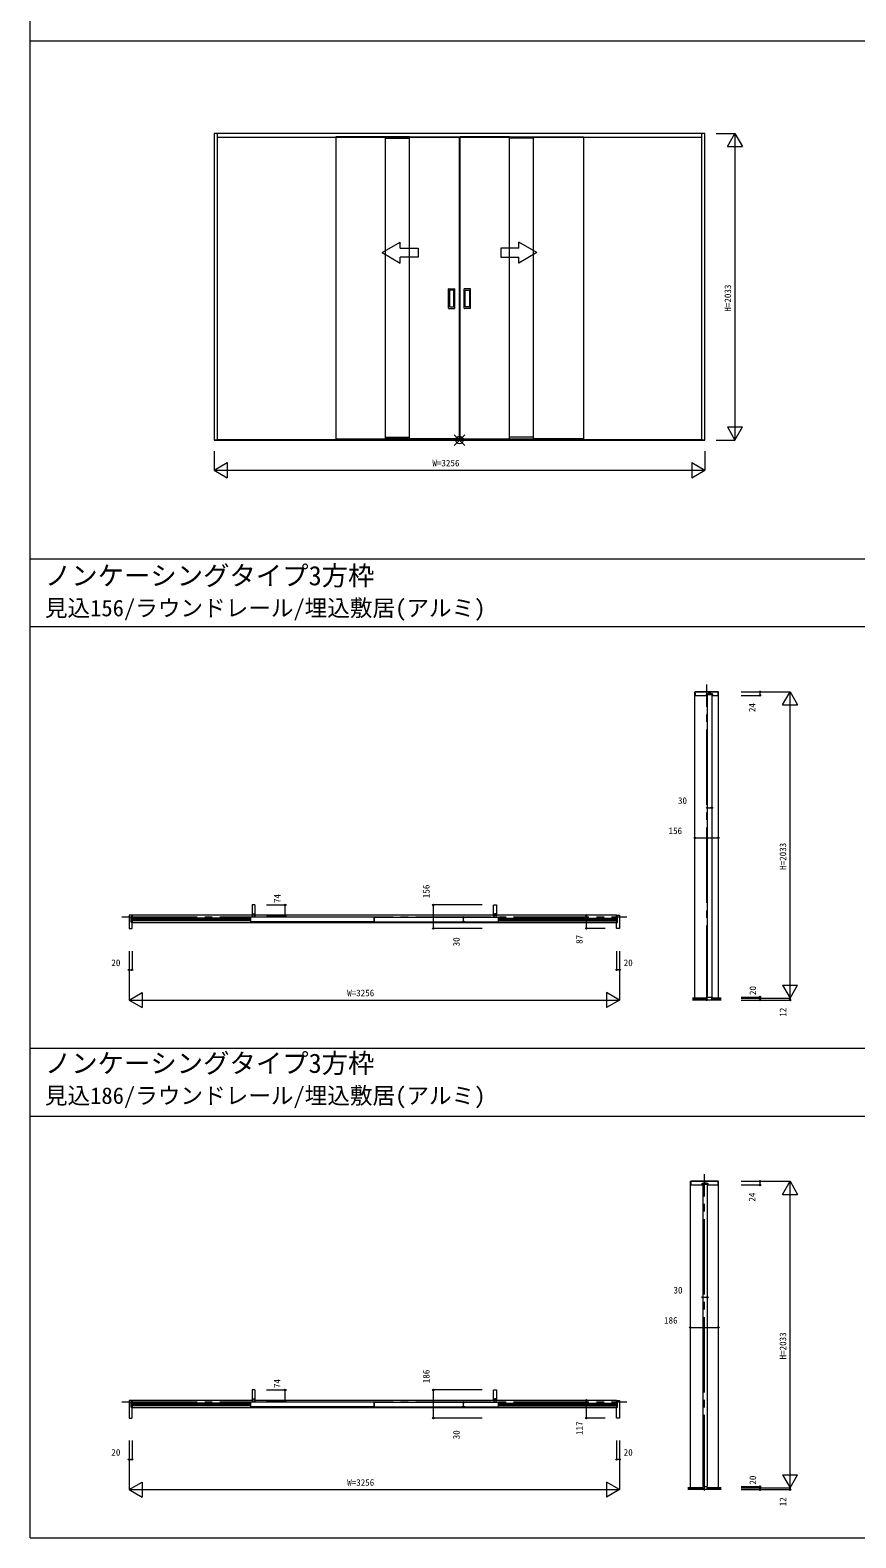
# Model space of a CAD drawing. Units: millimetres, scale not verified. Extents: x -14341 to 14341, y -10000 to 10000.
# Drawn here: x -14341 to -8860, y -10000 to 1 of the extents above; entities that cross this region are included whole.
import ezdxf
from ezdxf.enums import TextEntityAlignment as Align

# ---------------------------------------------------------------- set-up
doc = ezdxf.new("R2010")
doc.units = ezdxf.units.MM
doc.header["$LTSCALE"] = 50
doc.linetypes.add('USER1', pattern=[13, 10, -1, 1, -1])
doc.layers.add('0-0_0', color=7, linetype='Continuous')
for name, color, linetype, lineweight in [('0-1_YKK_F1', 7, 'Continuous', 18), ('0-2_YKK_IN', 1, 'Continuous', 18), ('0-3_YKK_A1', 4, 'Continuous', 18), ('0-4_YKK_N1', 2, 'Continuous', 18), ('0-5_YKK_B1', 4, 'Continuous', 18), ('0-6_YKK_Z1', 7, 'Continuous', 18)]:
    doc.layers.add(name, color=color, linetype=linetype, lineweight=lineweight)
doc.styles.add('ＭＳ ゴシック', font='')
doc.styles.get('ＭＳ ゴシック').set_extended_font_data('MS Gothic')

msp = doc.modelspace()

# ---------------------------------------------------------------- linework, layer by layer
at = {"layer": '0-1_YKK_F1'}
for p, q in [((-14340.51, -10000), (-14340.51, 10000)), ((-14340.51, -70), (14159.49, -70)), ((-14340.51, -3505), (14159.49, -3505)), ((-14340.51, -3955), (14159.49, -3955)), ((-14340.51, -6752.5), (14159.49, -6752.5)), ((-14340.51, -7202.5), (14159.49, -7202.5)), ((-14340.51, -10000), (14340.51, -10000))]:
    msp.add_line(p, q, dxfattribs=at)
at = {"layer": '0-2_YKK_IN'}
for p, q in [((-11525.86, -2752.86), (-11455.15, -2682.14)), ((-11525.86, -2682.14), (-11455.15, -2752.86))]:
    msp.add_line(p, q, dxfattribs=at)
msp.add_circle((-11490.51, -2717.5), 25, dxfattribs=at)
at = {"layer": '0-3_YKK_A1'}
for p, q in [((-13098.51, -684.5), (-13098.51, -2717.5)), ((-9882.51, -2717.5), (-9882.51, -684.5)), ((-13098.51, -708.5), (-9882.51, -708.5)), ((-12004.51, -1474.09), (-11884.51, -1404.81)), ((-12004.51, -1474.09), (-11884.51, -1543.37)), ((-11884.51, -1444.09), (-11884.51, -1404.81)), ((-10976.5, -1474.09), (-11096.5, -1404.81)), ((-11096.5, -1444.09), (-11096.5, -1404.81)), ((-10976.5, -1474.09), (-11096.5, -1543.37)), ((-11884.51, -1543.37), (-11884.51, -1504.09)), ((-11096.5, -1543.37), (-11096.5, -1504.09)), ((-11563.51, -1843.5), (-11563.51, -1715.5)), ((-11562.51, -1714.5), (-11522.51, -1714.5)), ((-11557.51, -1725.5), (-11557.51, -1833.5)), ((-11528.51, -1724.5), (-11556.51, -1724.5)), ((-11527.51, -1833.5), (-11527.51, -1725.5)), ((-11521.51, -1843.5), (-11521.51, -1715.5)), ((-11459.51, -1843.5), (-11459.51, -1715.5)), ((-11418.51, -1714.5), (-11458.51, -1714.5)), ((-11453.51, -1833.5), (-11453.51, -1725.5)), ((-11452.51, -1724.5), (-11424.51, -1724.5)), ((-11423.51, -1725.5), (-11423.51, -1833.5)), ((-11417.51, -1843.5), (-11417.51, -1715.5)), ((-11562.51, -1844.5), (-11522.51, -1844.5)), ((-11556.51, -1834.5), (-11528.51, -1834.5)), ((-11418.51, -1844.5), (-11458.51, -1844.5)), ((-11424.51, -1834.5), (-11452.51, -1834.5)), ((-11982.51, -2699), (-11822.51, -2699)), ((-10998.51, -2699), (-11158.51, -2699)), ((-13098.51, -2717.5), (-13118.51, -2717.5)), ((-13118.51, -2717.5), (-13098.51, -2717.5)), ((-13098.51, -2713.5), (-9882.51, -2713.5)), ((-13098.51, -2717.5), (-9882.51, -2717.5)), ((-11822.51, -2709), (-11982.51, -2709)), ((-11158.51, -2709), (-10998.51, -2709)), ((-9862.51, -2717.5), (-9882.51, -2717.5))]:
    msp.add_line(p, q, dxfattribs=at)
for points in [[(-9882.51, -2717.5), (-9862.51, -2717.5), (-9862.51, -684.5), (-13118.51, -684.5), (-13118.51, -2717.5)], [(-11884.51, -1444.09), (-11764.51, -1444.09), (-11764.51, -1504.09), (-11884.51, -1504.09)], [(-11096.5, -1444.09), (-11216.5, -1444.09), (-11216.5, -1504.09), (-11096.5, -1504.09)]]:
    msp.add_lwpolyline(points, dxfattribs=at)
for points in [[(-12312.51, -2709.5), (-11982.51, -2709.5), (-11982.51, -705.5), (-12312.51, -705.5)], [(-11822.51, -706), (-11982.51, -706), (-11982.51, -716), (-11822.51, -716)], [(-11822.51, -706), (-11982.51, -706), (-11982.51, -716), (-11822.51, -716)], [(-11492.51, -2709.5), (-11822.51, -2709.5), (-11822.51, -705.5), (-11492.51, -705.5)], [(-11488.51, -2709.5), (-11158.51, -2709.5), (-11158.51, -705.5), (-11488.51, -705.5)], [(-11158.51, -706), (-10998.51, -706), (-10998.51, -716), (-11158.51, -716)], [(-11158.51, -706), (-10998.51, -706), (-10998.51, -716), (-11158.51, -716)], [(-10668.51, -2709.5), (-10998.51, -2709.5), (-10998.51, -705.5), (-10668.51, -705.5)]]:
    msp.add_lwpolyline(points, close=True, dxfattribs=at)
for centre, start, end in [((-11562.51, -1715.5), 90, 180), ((-11556.51, -1725.5), 90, 180), ((-11528.51, -1725.5), 360, 90), ((-11522.51, -1715.5), 0, 90), ((-11458.51, -1715.5), 90, 180), ((-11452.51, -1725.5), 90, 180), ((-11424.51, -1725.5), 0, 90), ((-11418.51, -1715.5), 0, 90), ((-11562.51, -1843.5), 180, 270), ((-11556.51, -1833.5), 180, 270), ((-11528.51, -1833.5), 270, 360), ((-11522.51, -1843.5), 270, 0), ((-11458.51, -1843.5), 180, 270), ((-11452.51, -1833.5), 180, 270), ((-11424.51, -1833.5), 270, 0), ((-11418.51, -1843.5), 270, 0)]:
    msp.add_arc(centre, 1, start, end, dxfattribs=at)
at = {"layer": '0-4_YKK_N1'}
for p, q in [((-9787.51, -684.5), (-9662.51, -684.5)), ((-9662.51, -684.5), (-9662.51, -2717.5)), ((-9712.51, -771.1), (-9612.51, -771.1)), ((-9712.51, -2630.9), (-9612.51, -2630.9)), ((-9862.51, -2792.5), (-9862.51, -2917.5)), ((-9787.51, -2717.5), (-9662.51, -2717.5)), ((-13118.51, -2917.5), (-13031.91, -2867.5)), ((-13031.91, -2867.5), (-13031.91, -2967.5)), ((-9949.11, -2867.5), (-9862.51, -2917.5)), ((-13118.51, -2917.5), (-13031.91, -2967.5)), ((-9622.01, -4387.5), (-9297.01, -4387.5)), ((-9497.01, -4387.5), (-9497.01, -4411.5)), ((-9347.01, -4474.1), (-9297.01, -4387.5)), ((-9297.01, -6420.5), (-9297.01, -4387.5)), ((-9297.01, -4387.5), (-9247.01, -4474.1)), ((-9622.01, -4411.5), (-9497.01, -4411.5)), ((-9347.01, -4474.1), (-9247.01, -4474.1)), ((-9846.01, -5156.88), (-9816.01, -5156.88)), ((-9928.01, -5356.88), (-9772.01, -5356.88)), ((-12772.76, -5801.5), (-12647.76, -5801.5)), ((-12772.76, -5875.5), (-12647.76, -5875.5)), ((-12647.76, -5875.5), (-12647.76, -5801.5)), ((-11664.26, -5957.5), (-11664.26, -5801.5)), ((-11339.26, -5801.5), (-11664.26, -5801.5)), ((-11464.26, -5913.5), (-11464.26, -5883.5)), ((-10648.01, -5957.5), (-10648.01, -5870.5)), ((-10523.01, -5870.5), (-10648.01, -5870.5)), ((-11339.26, -5957.5), (-11664.26, -5957.5)), ((-10523.01, -5957.5), (-10648.01, -5957.5)), ((-13664.01, -6107.5), (-13664.01, -6232.5)), ((-10448.01, -6107.5), (-10448.01, -6232.5)), ((-10428.01, -6107.5), (-10428.01, -6432.5)), ((-13684.01, -6232.5), (-13664.01, -6232.5)), ((-10428.01, -6232.5), (-10448.01, -6232.5)), ((-13684.01, -6432.5), (-13597.41, -6382.5)), ((-13597.41, -6382.5), (-13597.41, -6482.5)), ((-10514.61, -6382.5), (-10514.61, -6482.5)), ((-10428.01, -6432.5), (-10514.61, -6382.5)), ((-9347.01, -6333.9), (-9247.01, -6333.9)), ((-9347.01, -6333.9), (-9297.01, -6420.5)), ((-9297.01, -6420.5), (-9247.01, -6333.9)), ((-13684.01, -6432.5), (-13597.41, -6482.5)), ((-10428.01, -6432.5), (-10514.61, -6482.5)), ((-9622.01, -6412.5), (-9497.01, -6412.5)), ((-9622.01, -6420.5), (-9297.01, -6420.5)), ((-9622.01, -6432.5), (-9297.01, -6432.5)), ((-9497.01, -6412.5), (-9497.01, -6432.5)), ((-9297.01, -6420.5), (-9297.01, -6432.5)), ((-9622.01, -7635), (-9297.01, -7635)), ((-9622.01, -7659), (-9497.01, -7659)), ((-9497.01, -7635), (-9497.01, -7659)), ((-9347.01, -7721.6), (-9297.01, -7635)), ((-9297.01, -9668), (-9297.01, -7635)), ((-9297.01, -7635), (-9247.01, -7721.6)), ((-9347.01, -7721.6), (-9247.01, -7721.6)), ((-9876.01, -8404.38), (-9846.01, -8404.38)), ((-9958.01, -8604.38), (-9772.01, -8604.38)), ((-12772.76, -9019), (-12647.76, -9019)), ((-12772.76, -9093), (-12647.76, -9093)), ((-12647.76, -9093), (-12647.76, -9019)), ((-11664.26, -9205), (-11664.26, -9019)), ((-11339.26, -9019), (-11664.26, -9019)), ((-11464.26, -9131), (-11464.26, -9101)), ((-10648.01, -9205), (-10648.01, -9088)), ((-10523.01, -9088), (-10648.01, -9088)), ((-11339.26, -9205), (-11664.26, -9205)), ((-10523.01, -9205), (-10648.01, -9205)), ((-13664.01, -9355), (-13664.01, -9480)), ((-10448.01, -9355), (-10448.01, -9480)), ((-10428.01, -9355), (-10428.01, -9680)), ((-13684.01, -9480), (-13664.01, -9480)), ((-10428.01, -9480), (-10448.01, -9480)), ((-9347.01, -9581.4), (-9247.01, -9581.4)), ((-9347.01, -9581.4), (-9297.01, -9668)), ((-9297.01, -9668), (-9247.01, -9581.4)), ((-13684.01, -9680), (-13597.41, -9630)), ((-13684.01, -9680), (-13597.41, -9730)), ((-13597.41, -9630), (-13597.41, -9730)), ((-10514.61, -9630), (-10514.61, -9730)), ((-10428.01, -9680), (-10514.61, -9630)), ((-10428.01, -9680), (-10514.61, -9730)), ((-9622.01, -9660), (-9497.01, -9660)), ((-9622.01, -9668), (-9297.01, -9668)), ((-9622.01, -9680), (-9297.01, -9680)), ((-9497.01, -9660), (-9497.01, -9680)), ((-9297.01, -9668), (-9297.01, -9680))]:
    msp.add_line(p, q, dxfattribs=at)
for points in [[(-9712.51, -771.1), (-9662.51, -684.5), (-9612.51, -771.1)], [(-9712.51, -2630.9), (-9662.51, -2717.5), (-9612.51, -2630.9)], [(-13118.51, -2792.5), (-13118.51, -2917.5), (-9862.51, -2917.5)], [(-9949.11, -2867.5), (-9949.11, -2967.5), (-9862.51, -2917.5)], [(-13684.01, -6107.5), (-13684.01, -6432.5), (-10428.01, -6432.5)], [(-13684.01, -9355), (-13684.01, -9680), (-10428.01, -9680)]]:
    msp.add_lwpolyline(points, dxfattribs=at)
for centre in [(-9497.01, -4387.5), (-9497.01, -4411.5), (-9846.01, -5156.88), (-9816.01, -5156.88), (-9928.01, -5356.88), (-9772.01, -5356.88), (-12647.76, -5801.5), (-11664.26, -5801.5), (-12647.76, -5875.5), (-11464.26, -5883.5), (-10648.01, -5870.5), (-11664.26, -5957.5), (-11464.26, -5913.5), (-10648.01, -5957.5), (-13684.01, -6232.5), (-13664.01, -6232.5), (-10448.01, -6232.5), (-10428.01, -6232.5), (-9497.01, -6412.5), (-9497.01, -6432.5), (-9297.01, -6432.5), (-9497.01, -7635), (-9497.01, -7659), (-9876.01, -8404.38), (-9846.01, -8404.38), (-9958.01, -8604.38), (-9772.01, -8604.38), (-12647.76, -9019), (-12647.76, -9093), (-11664.26, -9019), (-11464.26, -9101), (-10648.01, -9088), (-11664.26, -9205), (-11464.26, -9131), (-10648.01, -9205), (-13684.01, -9480), (-13664.01, -9480), (-10448.01, -9480), (-10428.01, -9480), (-9497.01, -9660), (-9497.01, -9680), (-9297.01, -9680)]:
    msp.add_circle(centre, 5, dxfattribs=at)
at = {"layer": '0-5_YKK_B1'}
for p, q in [((-9928.01, -4387.5), (-9772.01, -4387.5)), ((-9928.01, -6420.5), (-9928.01, -4387.5)), ((-9900.71, -4387.3), (-9900.71, -4387.5)), ((-9772.01, -6420.5), (-9772.01, -4387.5)), ((-9846.01, -4408.5), (-9846.01, -6412.5)), ((-9816.01, -4408.5), (-9846.01, -4408.5)), ((-9816.01, -4408.5), (-9816.01, -6412.5)), ((-13669.01, -5916.5), (-13669.01, -5880.5)), ((-13667.01, -5878.5), (-13665.01, -5878.5)), ((-13663.01, -5870.5), (-13663.01, -5921)), ((-12867.76, -5870.5), (-13663.01, -5870.5)), ((-12878.01, -5890), (-13663.01, -5890)), ((-13663.01, -5892.6), (-12878.01, -5892.6)), ((-13663.01, -5896.8), (-12878.01, -5896.8)), ((-13663.01, -5900.2), (-12878.01, -5900.2)), ((-12878.01, -5885.5), (-12876.01, -5883.5)), ((-12878.01, -5885.5), (-12878.01, -5911.5)), ((-12060.01, -5883.5), (-12876.01, -5883.5)), ((-11264.26, -5870.5), (-12847.76, -5870.5)), ((-12060.01, -5883.5), (-12058.01, -5885.5)), ((-12058.01, -5911.5), (-12058.01, -5885.5)), ((-12054.01, -5890), (-12058.01, -5890)), ((-12058.01, -5892.6), (-12054.01, -5892.6)), ((-12058.01, -5896.8), (-12054.01, -5896.8)), ((-12058.01, -5900.2), (-12054.01, -5900.2)), ((-12052.01, -5883.5), (-12054.01, -5885.5)), ((-12054.01, -5911.5), (-12054.01, -5885.5)), ((-12052.01, -5883.5), (-11236.01, -5883.5)), ((-10449.01, -5870.5), (-11244.26, -5870.5)), ((-11234.01, -5885.5), (-11236.01, -5883.5)), ((-11234.01, -5885.5), (-11234.01, -5911.5)), ((-11234.01, -5890), (-10449.01, -5890)), ((-10449.01, -5892.6), (-11234.01, -5892.6)), ((-10449.01, -5896.8), (-11234.01, -5896.8)), ((-10449.01, -5900.2), (-11234.01, -5900.2)), ((-10449.01, -5870.5), (-10449.01, -5921)), ((-10445.01, -5878.5), (-10447.01, -5878.5)), ((-10443.01, -5916.5), (-10443.01, -5880.5)), ((-13665.01, -5918.5), (-13667.01, -5918.5)), ((-13664.01, -5955.5), (-13664.01, -5919.5)), ((-13663.01, -5904.4), (-12878.01, -5904.4)), ((-12878.01, -5907), (-13663.01, -5907)), ((-10449.01, -5921), (-13663.01, -5921)), ((-12876.01, -5913.5), (-12878.01, -5911.5)), ((-12060.01, -5913.5), (-12876.01, -5913.5)), ((-12060.01, -5913.5), (-12058.01, -5911.5)), ((-12058.01, -5904.4), (-12054.01, -5904.4)), ((-12054.01, -5907), (-12058.01, -5907)), ((-12052.01, -5913.5), (-12054.01, -5911.5)), ((-12052.01, -5913.5), (-11236.01, -5913.5)), ((-11236.01, -5913.5), (-11234.01, -5911.5)), ((-10449.01, -5904.4), (-11234.01, -5904.4)), ((-11234.01, -5907), (-10449.01, -5907)), ((-10448.01, -5955.5), (-10448.01, -5919.5)), ((-10447.01, -5918.5), (-10445.01, -5918.5)), ((-9846.01, -6412.5), (-9816.01, -6412.5)), ((-9958.01, -7635), (-9772.01, -7635)), ((-9958.01, -9668), (-9958.01, -7635)), ((-9930.71, -7634.8), (-9930.71, -7635)), ((-9876.01, -7656), (-9876.01, -9660)), ((-9846.01, -7656), (-9876.01, -7656)), ((-9846.01, -7656), (-9846.01, -9660)), ((-9772.01, -9668), (-9772.01, -7635)), ((-13669.01, -9134), (-13669.01, -9098)), ((-13667.01, -9096), (-13665.01, -9096)), ((-13663.01, -9088), (-13663.01, -9138.5)), ((-12867.76, -9088), (-13663.01, -9088)), ((-12878.01, -9103), (-12876.01, -9101)), ((-12060.01, -9101), (-12876.01, -9101)), ((-11264.26, -9088), (-12847.76, -9088)), ((-12060.01, -9101), (-12058.01, -9103)), ((-12052.01, -9101), (-12054.01, -9103)), ((-12052.01, -9101), (-11236.01, -9101)), ((-10449.01, -9088), (-11244.26, -9088)), ((-11234.01, -9103), (-11236.01, -9101)), ((-10449.01, -9088), (-10449.01, -9138.5)), ((-10445.01, -9096), (-10447.01, -9096)), ((-10443.01, -9134), (-10443.01, -9098)), ((-13665.01, -9136), (-13667.01, -9136)), ((-13664.01, -9203), (-13664.01, -9137)), ((-12878.01, -9107.5), (-13663.01, -9107.5)), ((-13663.01, -9110.1), (-12878.01, -9110.1)), ((-13663.01, -9114.3), (-12878.01, -9114.3)), ((-13663.01, -9117.7), (-12878.01, -9117.7)), ((-13663.01, -9121.9), (-12878.01, -9121.9)), ((-12878.01, -9124.5), (-13663.01, -9124.5)), ((-10449.01, -9138.5), (-13663.01, -9138.5)), ((-12878.01, -9103), (-12878.01, -9129)), ((-12876.01, -9131), (-12878.01, -9129)), ((-12060.01, -9131), (-12876.01, -9131)), ((-12060.01, -9131), (-12058.01, -9129)), ((-12058.01, -9129), (-12058.01, -9103)), ((-12054.01, -9107.5), (-12058.01, -9107.5)), ((-12058.01, -9110.1), (-12054.01, -9110.1)), ((-12058.01, -9114.3), (-12054.01, -9114.3)), ((-12058.01, -9117.7), (-12054.01, -9117.7)), ((-12058.01, -9121.9), (-12054.01, -9121.9)), ((-12054.01, -9124.5), (-12058.01, -9124.5)), ((-12054.01, -9129), (-12054.01, -9103)), ((-12052.01, -9131), (-12054.01, -9129)), ((-12052.01, -9131), (-11236.01, -9131)), ((-11236.01, -9131), (-11234.01, -9129)), ((-11234.01, -9103), (-11234.01, -9129)), ((-11234.01, -9107.5), (-10449.01, -9107.5)), ((-10449.01, -9110.1), (-11234.01, -9110.1)), ((-10449.01, -9114.3), (-11234.01, -9114.3)), ((-10449.01, -9117.7), (-11234.01, -9117.7)), ((-10449.01, -9121.9), (-11234.01, -9121.9)), ((-11234.01, -9124.5), (-10449.01, -9124.5)), ((-10448.01, -9203), (-10448.01, -9137)), ((-10447.01, -9136), (-10445.01, -9136)), ((-9876.01, -9660), (-9846.01, -9660))]:
    msp.add_line(p, q, dxfattribs=at)
for points in [[(-9774.51, -4409.5), (-9774.51, -4387.5), (-9925.51, -4387.5), (-9925.51, -4409.5)], [(-9848.71, -4400.3), (-9840.51, -4400.3), (-9840.51, -4397.5), (-9821.51, -4397.5), (-9821.51, -4400.3), (-9813.31, -4400.3)], [(-9923.51, -4411.5), (-9851.21, -4411.5), (-9850.71, -4411), (-9850.71, -4402.3)], [(-9811.31, -4402.3), (-9811.31, -4411), (-9810.81, -4411.5), (-9776.51, -4411.5)], [(-13670.81, -5870.5), (-13684.01, -5870.5), (-13684.01, -5932.5), (-13684.01, -5957.5), (-13666.01, -5957.5)], [(-13664.01, -5877.5), (-13664.01, -5870.5), (-13670.81, -5870.5)], [(-12849.76, -5801.5), (-12867.76, -5801.5), (-12867.76, -5875.5), (-12861.76, -5875.5), (-12861.76, -5859.5)], [(-12861.76, -5859.5), (-12853.76, -5859.5), (-12853.76, -5875.5), (-12847.76, -5875.5), (-12847.76, -5803.5)], [(-11250.26, -5859.5), (-11258.26, -5859.5), (-11258.26, -5875.5), (-11264.26, -5875.5), (-11264.26, -5803.5)], [(-11262.26, -5801.5), (-11244.26, -5801.5), (-11244.26, -5875.5), (-11250.26, -5875.5), (-11250.26, -5859.5)], [(-10448.01, -5877.5), (-10448.01, -5870.5), (-10441.21, -5870.5)], [(-10441.21, -5870.5), (-10428.01, -5870.5), (-10428.01, -5932.5), (-10428.01, -5957.5), (-10446.01, -5957.5)], [(-9774.51, -7657), (-9774.51, -7635), (-9955.51, -7635), (-9955.51, -7657)], [(-9953.51, -7659), (-9881.21, -7659), (-9880.71, -7658.5), (-9880.71, -7649.8)], [(-9878.71, -7647.8), (-9870.51, -7647.8), (-9870.51, -7645), (-9851.51, -7645), (-9851.51, -7647.8), (-9843.31, -7647.8)], [(-9841.31, -7649.8), (-9841.31, -7658.5), (-9840.81, -7659), (-9776.51, -7659)], [(-13670.81, -9088), (-13684.01, -9088), (-13684.01, -9150), (-13684.01, -9205), (-13666.01, -9205)], [(-13664.01, -9095), (-13664.01, -9088), (-13670.81, -9088)], [(-12849.76, -9019), (-12867.76, -9019), (-12867.76, -9093), (-12861.76, -9093), (-12861.76, -9077)], [(-12861.76, -9077), (-12853.76, -9077), (-12853.76, -9093), (-12847.76, -9093), (-12847.76, -9021)], [(-11250.26, -9077), (-11258.26, -9077), (-11258.26, -9093), (-11264.26, -9093), (-11264.26, -9021)], [(-11262.26, -9019), (-11244.26, -9019), (-11244.26, -9093), (-11250.26, -9093), (-11250.26, -9077)], [(-10448.01, -9095), (-10448.01, -9088), (-10441.21, -9088)], [(-10441.21, -9088), (-10428.01, -9088), (-10428.01, -9150), (-10428.01, -9205), (-10446.01, -9205)]]:
    msp.add_lwpolyline(points, dxfattribs=at)
for centre, radius, start, end in [((-9848.71, -4402.3), 2, 90, 180), ((-9813.31, -4402.3), 2, 0, 90), ((-9923.51, -4409.5), 2, 180, 270), ((-9776.51, -4409.5), 2, 270, 0), ((-13667.01, -5880.5), 2, 90, 180), ((-13665.01, -5877.5), 1, 270, 0), ((-12849.76, -5803.5), 2, 0, 90), ((-11262.26, -5803.5), 2, 90, 180), ((-10447.01, -5877.5), 1, 180, 270), ((-10445.01, -5880.5), 2, 0, 90), ((-13667.01, -5916.5), 2, 180, 270), ((-13666.01, -5955.5), 2, 270, 0), ((-13665.01, -5919.5), 1, 0, 90), ((-10447.01, -5919.5), 1, 90, 180), ((-10446.01, -5955.5), 2, 180, 270), ((-10445.01, -5916.5), 2, 270, 0), ((-9953.51, -7657), 2, 180, 270), ((-9878.71, -7649.8), 2, 90, 180), ((-9843.31, -7649.8), 2, 0, 90), ((-9776.51, -7657), 2, 270, 0), ((-13667.01, -9098), 2, 90, 180), ((-13665.01, -9095), 1, 270, 0), ((-12849.76, -9021), 2, 0, 90), ((-11262.26, -9021), 2, 90, 180), ((-10447.01, -9095), 1, 180, 270), ((-10445.01, -9098), 2, 0, 90), ((-13667.01, -9134), 2, 180, 270), ((-13665.01, -9137), 1, 0, 90), ((-10447.01, -9137), 1, 90, 180), ((-10445.01, -9134), 2, 270, 0), ((-13666.01, -9203), 2, 270, 0), ((-10446.01, -9203), 2, 180, 270)]:
    msp.add_arc(centre, radius, start, end, dxfattribs=at)
at = {"layer": '0-6_YKK_Z1', "linetype": 'USER1'}
for p, q in [((-9850.01, -6437.5), (-9850.01, -4340)), ((-13731.51, -5879.5), (-10380.51, -5879.5)), ((-9865.01, -9685), (-9865.01, -7587.5)), ((-13731.51, -9097), (-10380.51, -9097))]:
    msp.add_line(p, q, dxfattribs=at)
at = {"layer": '0-6_YKK_Z1'}
for p, q in [((-9850.01, -6420.5), (-9945.22, -6420.5)), ((-9945.22, -6423.5), (-9850.01, -6423.5)), ((-9945.22, -6426.5), (-9850.01, -6426.5)), ((-9945.22, -6429.5), (-9850.01, -6429.5)), ((-9752.96, -6432.5), (-9945.22, -6432.5)), ((-9850.01, -6420.5), (-9850.01, -6432.5)), ((-9752.96, -6420.5), (-9819.01, -6420.5)), ((-9819.01, -6420.5), (-9819.01, -6432.5)), ((-9819.01, -6423.5), (-9752.96, -6423.5)), ((-9819.01, -6426.5), (-9752.96, -6426.5)), ((-9819.01, -6429.5), (-9752.96, -6429.5)), ((-9873.01, -9668), (-9975.22, -9668)), ((-9975.22, -9671), (-9873.01, -9671)), ((-9975.22, -9674), (-9873.01, -9674)), ((-9975.22, -9677), (-9873.01, -9677)), ((-9752.96, -9680), (-9975.22, -9680)), ((-9873.01, -9668), (-9873.01, -9680)), ((-9752.96, -9668), (-9849.01, -9668)), ((-9849.01, -9668), (-9849.01, -9680)), ((-9849.01, -9671), (-9752.96, -9671)), ((-9849.01, -9674), (-9752.96, -9674)), ((-9849.01, -9677), (-9752.96, -9677))]:
    msp.add_line(p, q, dxfattribs=at)

# ---------------------------------------------------------------- texts
at = {"layer": '0-0_0', "style": 'ＭＳ ゴシック'}
for s, height, p in [('ノンケーシングタイプ3方枠', 128.3, (-14242.51, -3719.88)), ('見込156/ラウンドレール/埋込敷居(アルミ)', 110, (-14242.51, -3919.93)), ('ノンケーシングタイプ3方枠', 128.3, (-14242.51, -6954.22)), ('見込186/ラウンドレール/埋込敷居(アルミ)', 110, (-14242.51, -7154.27))]:
    msp.add_text(s, height=height, dxfattribs=at).set_placement(p, align=Align.BOTTOM_LEFT)
at = {"layer": '0-4_YKK_N1', "color": 7, "style": 'ＭＳ ゴシック'}
for s, p in [('H=2033', (-9674.51, -1866)), ('24', (-9513.88, -4522.03)), ('H=2033', (-9309.01, -5569)), ('156', (-11676.26, -5756.55)), ('74', (-12665.51, -5788.99)), ('30', (-11476.26, -6076.25)), ('87', (-10660.01, -6060.12)), ('20', (-9509.01, -6399.35)), ('12', (-9309.01, -6543.16)), ('24', (-9513.88, -7769.53)), ('H=2033', (-9309.01, -8816.5)), ('186', (-11676.26, -8974.05)), ('74', (-12665.61, -9006.49)), ('30', (-11476.26, -9346.26)), ('117', (-10660.01, -9317.62)), ('20', (-9509.01, -9646.85)), ('12', (-9309.01, -9790.66))]:
    msp.add_text(s, height=43.99, rotation=90, dxfattribs=at).set_placement(p, align=Align.BOTTOM_LEFT)
for s, p in [('W=3256', (-11670.51, -2905.5)), ('30', (-10040.44, -5144.88)), ('156', (-10103.18, -5344.88)), ('20', (-13801.21, -6220.5)), ('20', (-10400.81, -6220.5)), ('W=3256', (-12236.01, -6420.5)), ('30', (-10070.44, -8392.38)), ('186', (-10133.18, -8592.38)), ('20', (-13801.21, -9468)), ('20', (-10400.81, -9468)), ('W=3256', (-12236.01, -9668))]:
    msp.add_text(s, height=43.99, dxfattribs=at).set_placement(p, align=Align.BOTTOM_LEFT)

doc.saveas('drawing.dxf')
